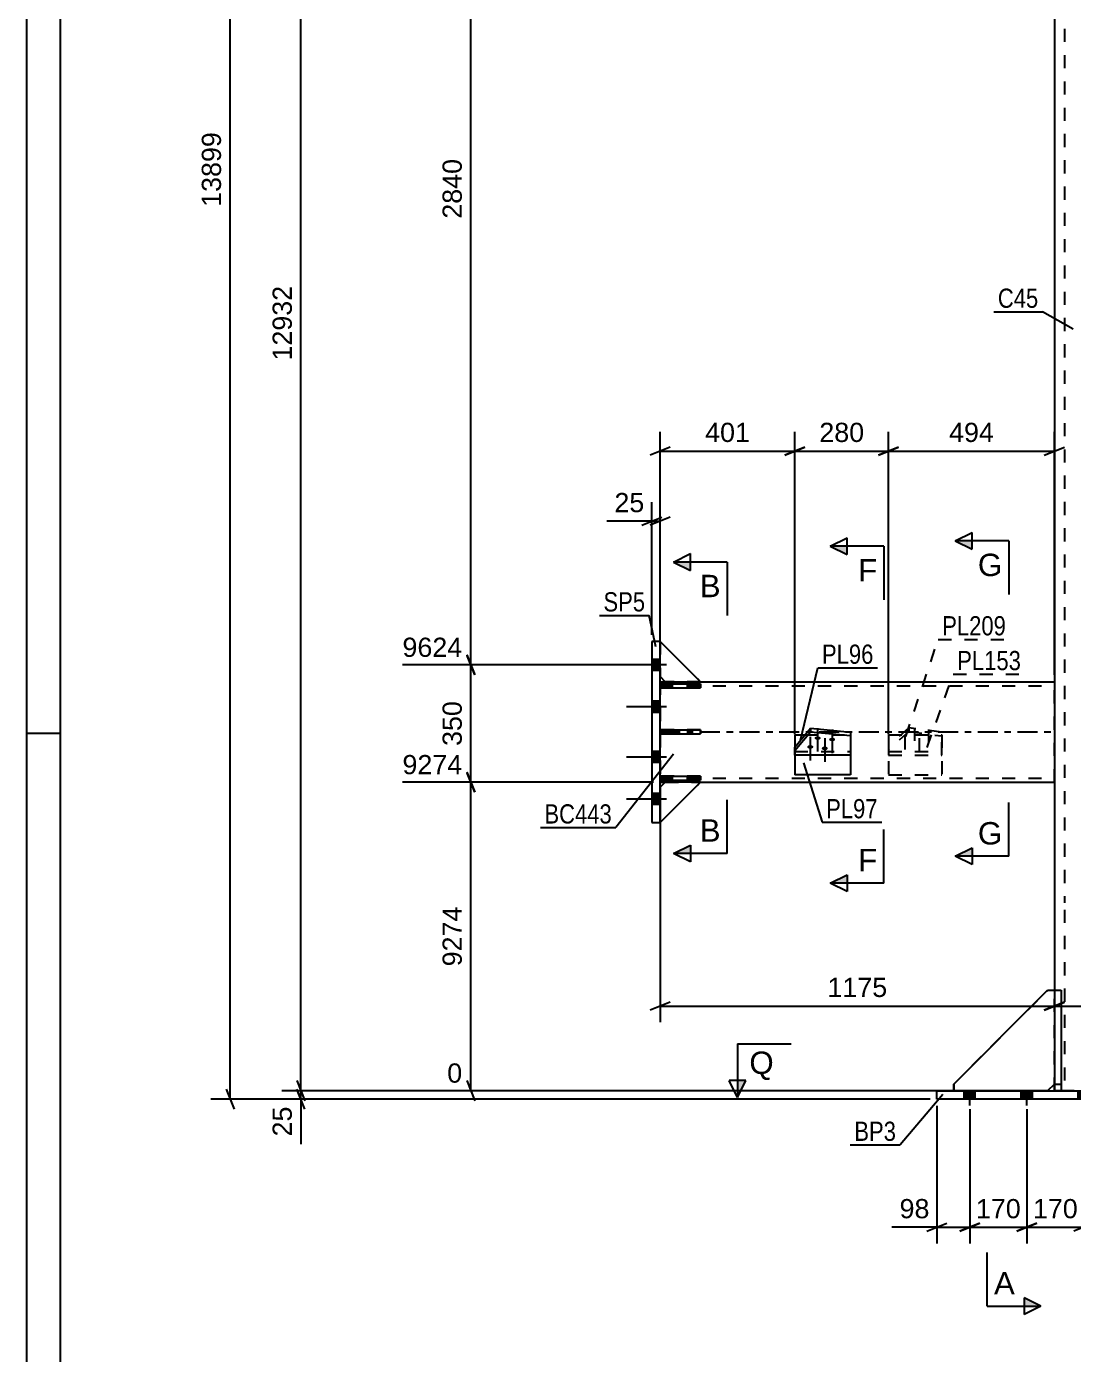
# Model space of a CAD drawing. Header units: millimetres. Extents: x -178 to 663, y -245 to 349.
# Drawn here: x -178.2 to -22.2, y -39.3 to 158.7 of the extents above; entities that cross this region are included whole.
import ezdxf

# ---------------------------------------------------------------- set-up
doc = ezdxf.new("R2010")
doc.units = ezdxf.units.MM
doc.linetypes.add('DXK_LINE_DOT2', pattern=[3.9198, 1.9599, -1.9599])
doc.linetypes.add('DXK_LINE_DOT3', pattern=[5.9187, 2.979, -0.9799, 0.9799, -0.9799])
doc.styles.add('Arial', font='ARIAL.TTF', dxfattribs={"height": 0.2})
doc.styles.add('Arial Narrow', font='ARIALN.TTF', dxfattribs={"height": 0.2})

# ---------------------------------------------------------------- blocks, each defined once
blk = doc.blocks.new('Unknown-339278997-1130')
at = {"color": 5, "linetype": 'Continuous'}
for p, q in [((-178.19, 349.29), (-178.19, -244.71)), ((-173.19, 344.29), (-173.19, -239.71)), ((-173.19, 53.29), (-178.19, 53.29))]:
    blk.add_line(p, q, dxfattribs=at)
blk = doc.blocks.new('Part-339278997-3460 - 3389')
at = {"color": 7, "linetype": 'DXK_LINE_DOT2'}
for p, q in [((-83, 46), (-83.75, 45.25)), ((-83.75, 40), (-77.75, 46)), ((-77.75, 46), (-83, 46)), ((-83.75, 45.25), (-83.75, 40))]:
    blk.add_line(p, q, dxfattribs=at)
blk = doc.blocks.new('Part-339278997-3417 - 3389')
at = {"color": 2, "linetype": 'Continuous'}
for p, q in [((-85, 67), (-85, 40)), ((-83.75, 67), (-85, 67)), ((-83.75, 40), (-83.75, 67)), ((-85, 40), (-83.75, 40))]:
    blk.add_line(p, q, dxfattribs=at)
blk = doc.blocks.new('Part-339278997-3512 - 3389')
at = {"color": 2, "linetype": 'Continuous'}
for p, q in [((-25, 15), (-25, 0)), ((-25, 15), (-24, 15)), ((-24, 15), (-24, 0)), ((-25, 1), (-24, 1))]:
    blk.add_line(p, q, dxfattribs=at)
at = {"color": 7, "linetype": 'DXK_LINE_DOT2'}
blk.add_line((-25, 0), (-24, 0), dxfattribs=at)
blk = doc.blocks.new('Part-339278997-3452 - 3389')
at = {"color": 2, "linetype": 'Continuous'}
for p, q in [((-42.5, -1.25), (-42.5, 0)), ((-42.5, 0), (42.5, 0)), ((42.5, 0), (42.5, -1.25)), ((42.5, -1.25), (-42.5, -1.25))]:
    blk.add_line(p, q, dxfattribs=at)
blk = doc.blocks.new('Part-339278997-3459 - 3389')
at = {"color": 2, "linetype": 'Continuous'}
for p, q in [((-83, 46), (-83.75, 45.25)), ((-83.75, 40), (-77.75, 46)), ((-77.75, 46), (-83, 46))]:
    blk.add_line(p, q, dxfattribs=at)
at = {"color": 7, "linetype": 'DXK_LINE_DOT2'}
blk.add_line((-83.75, 45.25), (-83.75, 40), dxfattribs=at)
blk = doc.blocks.new('Part-339278997-3613 - 3389')
at = {"color": 2, "linetype": 'Continuous'}
for p, q in [((-83.75, 60.68), (-77.75, 60.68)), ((-83.75, 60.68), (-83.75, 60.08)), ((-83.75, 60.08), (-77.75, 60.08)), ((-77.75, 60.68), (-77.75, 60.08))]:
    blk.add_line(p, q, dxfattribs=at)
at = {"color": 7, "linetype": 'DXK_LINE_DOT2'}
blk.add_line((-83, 60.08), (-83, 60.68), dxfattribs=at)
blk = doc.blocks.new('Part-339278997-3533 - 3389')
at = {"color": 7, "linetype": 'DXK_LINE_DOT2'}
for p, q in [((-49.71, 53.09), (-49.71, 47.09)), ((-49.71, 53.09), (-41.77, 53.09)), ((-41.77, 53.09), (-41.77, 47.09)), ((-49.71, 47.09), (-41.77, 47.09))]:
    blk.add_line(p, q, dxfattribs=at)
blk = doc.blocks.new('Part-339278997-3478 - 3389')
at = {"color": 2, "linetype": 'Continuous'}
for p, q in [((-83.75, 61), (-83, 61)), ((-77.75, 61), (-25, 61)), ((-83.75, 46), (-83, 46)), ((-77.75, 46), (-25, 46))]:
    blk.add_line(p, q, dxfattribs=at)
at = {"color": 7, "linetype": 'DXK_LINE_DOT2'}
for p, q in [((-83.75, 61), (-83.75, 46)), ((-83.75, 60.4), (-25, 60.4)), ((-83, 61), (-77.75, 61)), ((-25, 46), (-25, 61)), ((-83.75, 46.6), (-25, 46.6)), ((-83, 46), (-77.75, 46))]:
    blk.add_line(p, q, dxfattribs=at)
at = {"color": 7, "linetype": 'DXK_LINE_DOT3'}
blk.add_line((-83.75, 53.5), (-25, 53.5), dxfattribs=at)
blk = doc.blocks.new('Part-339278997-3479 - 3389')
at = {"color": 2, "linetype": 'Continuous'}
for p, q in [((-83.75, 46.93), (-77.75, 46.93)), ((-83.75, 46.93), (-83.75, 46.33)), ((-83.75, 46.33), (-77.75, 46.33)), ((-77.75, 46.93), (-77.75, 46.33))]:
    blk.add_line(p, q, dxfattribs=at)
at = {"color": 7, "linetype": 'DXK_LINE_DOT2'}
blk.add_line((-83, 46.33), (-83, 46.93), dxfattribs=at)
blk = doc.blocks.new('Part-339278997-3483 - 3389')
at = {"color": 2, "linetype": 'Continuous'}
for p, q in [((-83.75, 67), (-77.75, 61)), ((-83.75, 61.75), (-83, 61)), ((-83, 61), (-77.75, 61))]:
    blk.add_line(p, q, dxfattribs=at)
at = {"color": 7, "linetype": 'DXK_LINE_DOT2'}
blk.add_line((-83.75, 67), (-83.75, 61.75), dxfattribs=at)
blk = doc.blocks.new('Part-339278997-3484 - 3389')
at = {"color": 7, "linetype": 'DXK_LINE_DOT2'}
for p, q in [((-83.75, 61.75), (-83.75, 67)), ((-83.75, 67), (-77.75, 61)), ((-83, 61), (-83.75, 61.75)), ((-77.75, 61), (-83, 61))]:
    blk.add_line(p, q, dxfattribs=at)
blk = doc.blocks.new('Part-339278997-3547 - 3389')
at = {"color": 7, "linetype": 'DXK_LINE_DOT2'}
for p, q in [((-77.75, 53.8), (-83.75, 53.8)), ((-83.75, 53.8), (-83.75, 53.2)), ((-83, 53.2), (-83, 53.8)), ((-77.75, 53.2), (-77.75, 53.8)), ((-83.75, 53.2), (-77.75, 53.2))]:
    blk.add_line(p, q, dxfattribs=at)
blk = doc.blocks.new('Part-339278997-3548 - 3389')
at = {"color": 7, "linetype": 'DXK_LINE_DOT2'}
for p, q in [((-77.75, 46.93), (-83.75, 46.93)), ((-83.75, 46.93), (-83.75, 46.33)), ((-83.75, 46.33), (-77.75, 46.33)), ((-83, 46.93), (-83, 46.33)), ((-77.75, 46.33), (-77.75, 46.93))]:
    blk.add_line(p, q, dxfattribs=at)
blk = doc.blocks.new('Part-339278997-3549 - 3389')
at = {"color": 2, "linetype": 'Continuous'}
for p, q in [((-63.68, 53.09), (-62.15, 53.09)), ((-63.68, 53.09), (-63.68, 51.26)), ((-63.68, 50.04), (-63.68, 47.09)), ((-55.4, 50.04), (-55.4, 47.09)), ((-55.4, 47.09), (-63.68, 47.09))]:
    blk.add_line(p, q, dxfattribs=at)
at = {"color": 7, "linetype": 'DXK_LINE_DOT2'}
for p, q in [((-62.15, 53.09), (-55.4, 53.09)), ((-55.4, 53.09), (-55.4, 50.04)), ((-63.68, 51.26), (-63.68, 50.04))]:
    blk.add_line(p, q, dxfattribs=at)
blk = doc.blocks.new('Part-339278997-3550 - 3389')
at = {"color": 2, "linetype": 'Continuous'}
for p, q in [((-40, 1), (-26, 15)), ((-26, 15), (-25, 15)), ((-40, 1), (-40, 0)), ((-25, 1), (-26, 0))]:
    blk.add_line(p, q, dxfattribs=at)
at = {"color": 7, "linetype": 'DXK_LINE_DOT2'}
for p, q in [((-25, 15), (-25, 1)), ((-26, 0), (-40, 0))]:
    blk.add_line(p, q, dxfattribs=at)
blk = doc.blocks.new('Part-339278997-3551 - 3389')
at = {"color": 7, "linetype": 'DXK_LINE_DOT2'}
for p, q in [((-40, 1), (-26, 15)), ((-26, 15), (-25, 15)), ((-25, 15), (-25, 1)), ((-40, 0), (-40, 1)), ((-26, 0), (-40, 0)), ((-25, 1), (-26, 0))]:
    blk.add_line(p, q, dxfattribs=at)
blk = doc.blocks.new('Part-339278997-3554 - 3389')
at = {"color": 7, "linetype": 'DXK_LINE_DOT2'}
for p, q in [((-25, 0), (-25, 15)), ((-25, 15), (-24, 15)), ((-24, 15), (-24, 0)), ((-25, 1), (-24, 1)), ((-24, 0), (-25, 0))]:
    blk.add_line(p, q, dxfattribs=at)
blk = doc.blocks.new('Bolt-339278997-3569 - 3389')
at = {"color": 1, "linetype": 'DXK_LINE_DOT2'}
for p, q in [((-45.85, 54.14), (-45.85, 50.62)), ((-43.75, 53.87), (-43.75, 50.34)), ((-47.27, 52.86), (-47.27, 49.34)), ((-45.17, 52.59), (-45.17, 49.07))]:
    blk.add_line(p, q, dxfattribs=at)
blk = doc.blocks.new('Bolt-339278997-3570 - 3389')
at = {"linetype": 'Continuous'}
for points in [[(-85, 64.33), (-85, 62.68), (-83.75, 62.68), (-83.75, 64.33)], [(-85, 64.33), (-85, 62.68), (-83.75, 62.68), (-83.75, 64.33)], [(-85, 64.33), (-85, 62.68), (-83.75, 62.68), (-83.75, 64.33)], [(-85, 58.08), (-85, 56.43), (-83.75, 56.43), (-83.75, 58.08)], [(-85, 58.08), (-85, 56.43), (-83.75, 56.43), (-83.75, 58.08)], [(-85, 50.58), (-85, 48.93), (-83.75, 48.93), (-83.75, 50.58)], [(-85, 50.58), (-85, 48.93), (-83.75, 48.93), (-83.75, 50.58)], [(-85, 44.33), (-85, 42.68), (-83.75, 42.68), (-83.75, 44.33)], [(-85, 44.33), (-85, 42.68), (-83.75, 42.68), (-83.75, 44.33)], [(-85, 44.33), (-85, 42.68), (-83.75, 42.68), (-83.75, 44.33)]]:
    blk.add_hatch(color=1, dxfattribs=at).paths.add_polyline_path(points)
at = {"color": 1, "linetype": 'Continuous'}
for p, q in [((-82.8, 63.5), (-88.75, 63.5)), ((-82.8, 63.5), (-88.75, 63.5)), ((-82.8, 63.5), (-88.75, 63.5)), ((-83.75, 64.33), (-85, 64.33)), ((-83.75, 64.33), (-85, 64.33)), ((-83.75, 64.33), (-85, 64.33)), ((-83.75, 62.68), (-85, 62.68)), ((-83.75, 62.68), (-85, 62.68)), ((-83.75, 62.68), (-85, 62.68)), ((-83.75, 58.08), (-85, 58.08)), ((-83.75, 58.08), (-85, 58.08)), ((-82.8, 57.25), (-88.75, 57.25)), ((-82.8, 57.25), (-88.75, 57.25)), ((-83.75, 56.43), (-85, 56.43)), ((-83.75, 56.43), (-85, 56.43)), ((-82.8, 49.75), (-88.75, 49.75)), ((-82.8, 49.75), (-88.75, 49.75)), ((-83.75, 50.58), (-85, 50.58)), ((-83.75, 50.58), (-85, 50.58)), ((-83.75, 48.93), (-85, 48.93)), ((-83.75, 48.93), (-85, 48.93)), ((-83.75, 44.33), (-85, 44.33)), ((-83.75, 44.33), (-85, 44.33)), ((-83.75, 44.33), (-85, 44.33)), ((-82.8, 43.5), (-88.75, 43.5)), ((-82.8, 43.5), (-88.75, 43.5)), ((-82.8, 43.5), (-88.75, 43.5)), ((-83.75, 42.68), (-85, 42.68)), ((-83.75, 42.68), (-85, 42.68)), ((-83.75, 42.68), (-85, 42.68))]:
    blk.add_line(p, q, dxfattribs=at)
blk = doc.blocks.new('Bolt-339278997-3573 - 3389')
at = {"linetype": 'Continuous'}
for points in [[(-36.78, 0), (-38.43, 0), (-38.43, -1.25), (-36.78, -1.25)], [(-36.78, 0), (-38.43, 0), (-38.43, -1.25), (-36.78, -1.25)], [(-36.78, 0), (-38.43, 0), (-38.43, -1.25), (-36.78, -1.25)], [(-36.78, 0), (-38.43, 0), (-38.43, -1.25), (-36.78, -1.25)], [(-36.78, 0), (-38.43, 0), (-38.43, -1.25), (-36.78, -1.25)], [(-36.78, 0), (-38.43, 0), (-38.43, -1.25), (-36.78, -1.25)], [(-36.78, 0), (-38.43, 0), (-38.43, -1.25), (-36.78, -1.25)], [(-36.78, 0), (-38.43, 0), (-38.43, -1.25), (-36.78, -1.25)], [(-28.28, 0), (-29.93, 0), (-29.93, -1.25), (-28.28, -1.25)], [(-28.28, 0), (-29.93, 0), (-29.93, -1.25), (-28.28, -1.25)], [(-28.28, 0), (-29.93, 0), (-29.93, -1.25), (-28.28, -1.25)], [(-28.28, 0), (-29.93, 0), (-29.93, -1.25), (-28.28, -1.25)], [(-28.28, 0), (-29.93, 0), (-29.93, -1.25), (-28.28, -1.25)], [(-28.28, 0), (-29.93, 0), (-29.93, -1.25), (-28.28, -1.25)], [(-28.28, 0), (-29.93, 0), (-29.93, -1.25), (-28.28, -1.25)], [(-28.28, 0), (-29.93, 0), (-29.93, -1.25), (-28.28, -1.25)], [(-19.78, 0), (-21.43, 0), (-21.43, -1.25), (-19.78, -1.25)], [(-19.78, 0), (-21.43, 0), (-21.43, -1.25), (-19.78, -1.25)], [(-19.78, 0), (-21.43, 0), (-21.43, -1.25), (-19.78, -1.25)], [(-19.78, 0), (-21.43, 0), (-21.43, -1.25), (-19.78, -1.25)], [(-6.68, 0), (-8.33, 0), (-8.33, -1.25), (-6.68, -1.25)], [(-6.68, 0), (-8.33, 0), (-8.33, -1.25), (-6.68, -1.25)], [(-6.68, 0), (-8.33, 0), (-8.33, -1.25), (-6.68, -1.25)], [(-6.68, 0), (-8.33, 0), (-8.33, -1.25), (-6.68, -1.25)], [(8.32, 0), (6.67, 0), (6.67, -1.25), (8.32, -1.25)], [(8.32, 0), (6.67, 0), (6.67, -1.25), (8.32, -1.25)], [(8.32, 0), (6.67, 0), (6.67, -1.25), (8.32, -1.25)], [(8.32, 0), (6.67, 0), (6.67, -1.25), (8.32, -1.25)], [(21.43, 0), (19.77, 0), (19.77, -1.25), (21.43, -1.25)], [(21.43, 0), (19.77, 0), (19.77, -1.25), (21.43, -1.25)], [(21.43, 0), (19.77, 0), (19.77, -1.25), (21.43, -1.25)], [(21.43, 0), (19.77, 0), (19.77, -1.25), (21.43, -1.25)], [(29.93, 0), (28.27, 0), (28.27, -1.25), (29.93, -1.25)], [(29.93, 0), (28.27, 0), (28.27, -1.25), (29.93, -1.25)], [(29.93, 0), (28.27, 0), (28.27, -1.25), (29.93, -1.25)], [(29.93, 0), (28.27, 0), (28.27, -1.25), (29.93, -1.25)], [(29.93, 0), (28.27, 0), (28.27, -1.25), (29.93, -1.25)], [(29.93, 0), (28.27, 0), (28.27, -1.25), (29.93, -1.25)], [(29.93, 0), (28.27, 0), (28.27, -1.25), (29.93, -1.25)], [(29.93, 0), (28.27, 0), (28.27, -1.25), (29.93, -1.25)], [(38.42, 0), (36.77, 0), (36.77, -1.25), (38.42, -1.25)], [(38.42, 0), (36.77, 0), (36.77, -1.25), (38.42, -1.25)], [(38.42, 0), (36.77, 0), (36.77, -1.25), (38.42, -1.25)], [(38.42, 0), (36.77, 0), (36.77, -1.25), (38.42, -1.25)], [(38.42, 0), (36.77, 0), (36.77, -1.25), (38.42, -1.25)], [(38.42, 0), (36.77, 0), (36.77, -1.25), (38.42, -1.25)], [(38.42, 0), (36.77, 0), (36.77, -1.25), (38.42, -1.25)], [(38.42, 0), (36.77, 0), (36.77, -1.25), (38.42, -1.25)]]:
    blk.add_hatch(color=1, dxfattribs=at).paths.add_polyline_path(points)
at = {"color": 1, "linetype": 'Continuous'}
for p, q in [((-38.43, -1.25), (-38.43, 0)), ((-38.43, -1.25), (-38.43, 0)), ((-38.43, -1.25), (-38.43, 0)), ((-38.43, -1.25), (-38.43, 0)), ((-38.43, -1.25), (-38.43, 0)), ((-38.43, -1.25), (-38.43, 0)), ((-38.43, -1.25), (-38.43, 0)), ((-38.43, -1.25), (-38.43, 0)), ((-37.6, -2.2), (-37.6, 0)), ((-37.6, -2.2), (-37.6, 0)), ((-37.6, -2.2), (-37.6, 0)), ((-37.6, -2.2), (-37.6, 0)), ((-37.6, -2.2), (-37.6, 0)), ((-37.6, -2.2), (-37.6, 0)), ((-37.6, -2.2), (-37.6, 0)), ((-37.6, -2.2), (-37.6, 0)), ((-36.78, -1.25), (-36.78, 0)), ((-36.78, -1.25), (-36.78, 0)), ((-36.78, -1.25), (-36.78, 0)), ((-36.78, -1.25), (-36.78, 0)), ((-36.78, -1.25), (-36.78, 0)), ((-36.78, -1.25), (-36.78, 0)), ((-36.78, -1.25), (-36.78, 0)), ((-36.78, -1.25), (-36.78, 0)), ((-29.93, -1.25), (-29.93, 0)), ((-29.93, -1.25), (-29.93, 0)), ((-29.93, -1.25), (-29.93, 0)), ((-29.93, -1.25), (-29.93, 0)), ((-29.93, -1.25), (-29.93, 0)), ((-29.93, -1.25), (-29.93, 0)), ((-29.93, -1.25), (-29.93, 0)), ((-29.93, -1.25), (-29.93, 0)), ((-29.1, -2.2), (-29.1, 0)), ((-29.1, -2.2), (-29.1, 0)), ((-29.1, -2.2), (-29.1, 0)), ((-29.1, -2.2), (-29.1, 0)), ((-29.1, -2.2), (-29.1, 0)), ((-29.1, -2.2), (-29.1, 0)), ((-29.1, -2.2), (-29.1, 0)), ((-29.1, -2.2), (-29.1, 0)), ((-28.28, -1.25), (-28.28, 0)), ((-28.28, -1.25), (-28.28, 0)), ((-28.28, -1.25), (-28.28, 0)), ((-28.28, -1.25), (-28.28, 0)), ((-28.28, -1.25), (-28.28, 0)), ((-28.28, -1.25), (-28.28, 0)), ((-28.28, -1.25), (-28.28, 0)), ((-28.28, -1.25), (-28.28, 0)), ((-21.43, -1.25), (-21.43, 0)), ((-21.43, -1.25), (-21.43, 0)), ((-21.43, -1.25), (-21.43, 0)), ((-21.43, -1.25), (-21.43, 0)), ((-20.6, -2.2), (-20.6, 0)), ((-20.6, -2.2), (-20.6, 0)), ((-20.6, -2.2), (-20.6, 0)), ((-20.6, -2.2), (-20.6, 0)), ((-19.78, -1.25), (-19.78, 0)), ((-19.78, -1.25), (-19.78, 0)), ((-19.78, -1.25), (-19.78, 0)), ((-19.78, -1.25), (-19.78, 0)), ((-8.33, -1.25), (-8.33, 0)), ((-8.33, -1.25), (-8.33, 0)), ((-8.33, -1.25), (-8.33, 0)), ((-8.33, -1.25), (-8.33, 0)), ((-7.5, -2.2), (-7.5, 0)), ((-7.5, -2.2), (-7.5, 0)), ((-7.5, -2.2), (-7.5, 0)), ((-7.5, -2.2), (-7.5, 0)), ((-6.68, -1.25), (-6.68, 0)), ((-6.68, -1.25), (-6.68, 0)), ((-6.68, -1.25), (-6.68, 0)), ((-6.68, -1.25), (-6.68, 0)), ((6.67, -1.25), (6.67, 0)), ((6.67, -1.25), (6.67, 0)), ((6.67, -1.25), (6.67, 0)), ((6.67, -1.25), (6.67, 0)), ((7.5, -2.2), (7.5, 0)), ((7.5, -2.2), (7.5, 0)), ((7.5, -2.2), (7.5, 0)), ((7.5, -2.2), (7.5, 0)), ((8.32, -1.25), (8.32, 0)), ((8.32, -1.25), (8.32, 0)), ((8.32, -1.25), (8.32, 0)), ((8.32, -1.25), (8.32, 0)), ((19.77, -1.25), (19.77, 0)), ((19.77, -1.25), (19.77, 0)), ((19.77, -1.25), (19.77, 0)), ((19.77, -1.25), (19.77, 0)), ((20.6, -2.2), (20.6, 0)), ((20.6, -2.2), (20.6, 0)), ((20.6, -2.2), (20.6, 0)), ((20.6, -2.2), (20.6, 0)), ((21.43, -1.25), (21.43, 0)), ((21.43, -1.25), (21.43, 0)), ((21.43, -1.25), (21.43, 0)), ((21.43, -1.25), (21.43, 0)), ((28.27, -1.25), (28.27, 0)), ((28.27, -1.25), (28.27, 0)), ((28.27, -1.25), (28.27, 0)), ((28.27, -1.25), (28.27, 0)), ((28.27, -1.25), (28.27, 0)), ((28.27, -1.25), (28.27, 0)), ((28.27, -1.25), (28.27, 0)), ((28.27, -1.25), (28.27, 0)), ((29.1, -2.2), (29.1, 0)), ((29.1, -2.2), (29.1, 0)), ((29.1, -2.2), (29.1, 0)), ((29.1, -2.2), (29.1, 0)), ((29.1, -2.2), (29.1, 0)), ((29.1, -2.2), (29.1, 0)), ((29.1, -2.2), (29.1, 0)), ((29.1, -2.2), (29.1, 0)), ((29.93, -1.25), (29.93, 0)), ((29.93, -1.25), (29.93, 0)), ((29.93, -1.25), (29.93, 0)), ((29.93, -1.25), (29.93, 0)), ((29.93, -1.25), (29.93, 0)), ((29.93, -1.25), (29.93, 0)), ((29.93, -1.25), (29.93, 0)), ((29.93, -1.25), (29.93, 0)), ((36.77, -1.25), (36.77, 0)), ((36.77, -1.25), (36.77, 0)), ((36.77, -1.25), (36.77, 0)), ((36.77, -1.25), (36.77, 0)), ((36.77, -1.25), (36.77, 0)), ((36.77, -1.25), (36.77, 0)), ((36.77, -1.25), (36.77, 0)), ((36.77, -1.25), (36.77, 0)), ((37.6, -2.2), (37.6, 0)), ((37.6, -2.2), (37.6, 0)), ((37.6, -2.2), (37.6, 0)), ((37.6, -2.2), (37.6, 0)), ((37.6, -2.2), (37.6, 0)), ((37.6, -2.2), (37.6, 0)), ((37.6, -2.2), (37.6, 0)), ((37.6, -2.2), (37.6, 0)), ((38.42, -1.25), (38.42, 0)), ((38.42, -1.25), (38.42, 0)), ((38.42, -1.25), (38.42, 0)), ((38.42, -1.25), (38.42, 0)), ((38.42, -1.25), (38.42, 0)), ((38.42, -1.25), (38.42, 0)), ((38.42, -1.25), (38.42, 0)), ((38.42, -1.25), (38.42, 0))]:
    blk.add_line(p, q, dxfattribs=at)
blk = doc.blocks.new('Part-339278997-3590 - 3389')
at = {"color": 2, "linetype": 'Continuous'}
for p, q in [((-25, 228.92), (-25, 28)), ((-25, 27), (-25, 15))]:
    blk.add_line(p, q, dxfattribs=at)
at = {"color": 7, "linetype": 'DXK_LINE_DOT2'}
for p, q in [((-23.5, 228.92), (-23.5, 28)), ((-23.5, 27), (-23.5, 0)), ((-25, 15), (-25, 0)), ((25, 0), (-25, 0))]:
    blk.add_line(p, q, dxfattribs=at)
blk = doc.blocks.new('Part-339278997-3612 - 3389')
at = {"color": 2, "linetype": 'Continuous'}
for p, q in [((-83.75, 53.8), (-77.75, 53.8)), ((-83.75, 53.8), (-83.75, 53.2)), ((-77.75, 53.8), (-77.75, 53.2)), ((-83.75, 53.2), (-77.75, 53.2))]:
    blk.add_line(p, q, dxfattribs=at)
at = {"color": 7, "linetype": 'DXK_LINE_DOT2'}
blk.add_line((-83, 53.2), (-83, 53.8), dxfattribs=at)
blk = doc.blocks.new('Part-339278997-3614 - 3389')
at = {"color": 7, "linetype": 'DXK_LINE_DOT2'}
for p, q in [((-77.75, 60.68), (-83.75, 60.68)), ((-83.75, 60.68), (-83.75, 60.08)), ((-83.75, 60.08), (-77.75, 60.08)), ((-83, 60.68), (-83, 60.08)), ((-77.75, 60.08), (-77.75, 60.68))]:
    blk.add_line(p, q, dxfattribs=at)
blk = doc.blocks.new('Part-339278997-3629 - 3389')
at = {"color": 2, "linetype": 'Continuous'}
for p, q in [((-63.68, 51.26), (-61.35, 54.06)), ((-61.35, 53.49), (-63.68, 50.7)), ((-61.35, 54.06), (-55.4, 53.47)), ((-61.35, 54.06), (-61.35, 53.49)), ((-55.4, 52.91), (-61.35, 53.49)), ((-55.4, 53.47), (-55.4, 50.04)), ((-63.68, 50.04), (-63.68, 51.26)), ((-55.4, 50.04), (-63.68, 50.04))]:
    blk.add_line(p, q, dxfattribs=at)
at = {"color": 7, "linetype": 'DXK_LINE_DOT2'}
blk.add_line((-63.68, 50.6), (-55.4, 50.6), dxfattribs=at)
blk = doc.blocks.new('Bolt-339278997-3630 - 3389')
at = {"linetype": 'Continuous'}
for points in [[(-61.38, 51.54), (-61.29, 51.53), (-61.2, 51.51), (-61.12, 51.49), (-61.05, 51.45), (-60.99, 51.4), (-60.95, 51.35), (-60.93, 51.3), (-60.93, 51.24), (-60.95, 51.19), (-60.99, 51.14), (-61.05, 51.09), (-61.12, 51.06), (-61.2, 51.03), (-61.29, 51.01), (-61.38, 51.01), (-61.47, 51.01), (-61.56, 51.03), (-61.65, 51.06), (-61.72, 51.09), (-61.77, 51.14), (-61.81, 51.19), (-61.83, 51.24), (-61.83, 51.3), (-61.81, 51.35), (-61.77, 51.4), (-61.72, 51.45), (-61.65, 51.49), (-61.56, 51.51), (-61.47, 51.53)], [(-60.28, 52.84), (-60.19, 52.84), (-60.1, 52.82), (-60.02, 52.79), (-59.95, 52.76), (-59.89, 52.72), (-59.85, 52.67), (-59.83, 52.61), (-59.83, 52.56), (-59.85, 52.51), (-59.89, 52.46), (-59.95, 52.42), (-60.02, 52.38), (-60.1, 52.35), (-60.19, 52.34), (-60.28, 52.33), (-60.38, 52.34), (-60.47, 52.35), (-60.55, 52.38), (-60.62, 52.42), (-60.67, 52.46), (-60.71, 52.51), (-60.73, 52.56), (-60.73, 52.61), (-60.71, 52.67), (-60.67, 52.72), (-60.62, 52.76), (-60.55, 52.79), (-60.47, 52.82), (-60.38, 52.84)], [(-58.12, 52.63), (-58.03, 52.63), (-57.94, 52.61), (-57.85, 52.58), (-57.78, 52.55), (-57.73, 52.5), (-57.69, 52.46), (-57.67, 52.4), (-57.67, 52.35), (-57.69, 52.3), (-57.73, 52.25), (-57.78, 52.2), (-57.85, 52.17), (-57.94, 52.14), (-58.03, 52.12), (-58.12, 52.12), (-58.21, 52.12), (-58.3, 52.14), (-58.38, 52.17), (-58.45, 52.2), (-58.51, 52.25), (-58.55, 52.3), (-58.57, 52.35), (-58.57, 52.4), (-58.55, 52.46), (-58.51, 52.5), (-58.45, 52.55), (-58.38, 52.58), (-58.3, 52.61), (-58.21, 52.63)], [(-59.22, 51.33), (-59.12, 51.32), (-59.03, 51.3), (-58.95, 51.28), (-58.88, 51.24), (-58.83, 51.19), (-58.79, 51.14), (-58.77, 51.09), (-58.77, 51.03), (-58.79, 50.98), (-58.83, 50.93), (-58.88, 50.88), (-58.95, 50.84), (-59.03, 50.82), (-59.12, 50.8), (-59.22, 50.79), (-59.31, 50.8), (-59.4, 50.82), (-59.48, 50.84), (-59.55, 50.88), (-59.61, 50.93), (-59.65, 50.98), (-59.67, 51.03), (-59.67, 51.09), (-59.65, 51.14), (-59.61, 51.19), (-59.55, 51.24), (-59.48, 51.28), (-59.4, 51.3), (-59.31, 51.32)]]:
    blk.add_hatch(color=1, dxfattribs=at).paths.add_polyline_path(points)
at = {"color": 1, "linetype": 'Continuous'}
for p, q in [((-60.28, 54.09), (-60.28, 50.57)), ((-58.12, 53.88), (-58.12, 50.36)), ((-61.38, 52.78), (-61.38, 49.25)), ((-59.22, 52.56), (-59.22, 49.04))]:
    blk.add_line(p, q, dxfattribs=at)
blk = doc.blocks.new('Part-339278997-3631 - 3389')
at = {"color": 7, "linetype": 'DXK_LINE_DOT2'}
for p, q in [((-46.69, 54.13), (-49.71, 51.41)), ((-46.69, 53.57), (-49.71, 50.85)), ((-41.77, 53.47), (-46.69, 54.13)), ((-46.69, 54.13), (-46.69, 53.57)), ((-46.69, 53.57), (-41.77, 52.91)), ((-41.77, 50.04), (-41.77, 53.47)), ((-49.71, 51.41), (-49.71, 50.04)), ((-49.71, 50.6), (-41.77, 50.6)), ((-49.71, 50.04), (-41.77, 50.04))]:
    blk.add_line(p, q, dxfattribs=at)
blk = doc.blocks.new('StraightDimension-339278997-20181 - 3389')
at = {"color": 7, "linetype": 'Continuous'}
for p, q in [((-25, 46.78), (-25, 10.23)), ((25, 46.78), (25, 10.23)), ((-23.5, 13.23), (-26.5, 12.03)), ((-25, 12.63), (25, 12.63)), ((23.5, 12.03), (26.5, 13.23))]:
    blk.add_line(p, q, dxfattribs=at)
at = {"color": 0}
blk.add_wipeout([(5.05, 13.38), (5.05, 17.58), (-5.05, 17.58), (-5.05, 13.38)], dxfattribs=at)
at = {"color": 3, "style": 'Arial'}
blk.add_text('1000', height=2.865, dxfattribs=at).set_placement((-4.45, 13.98))
blk = doc.blocks.new('StraightDimension-339278997-20134 - 3389')
at = {"color": 7, "linetype": 'Continuous'}
for p, q in [((-43.5, 0), (-140.15, 0)), ((-137.9, 1.5), (-136.7, -1.5)), ((-136.7, -2.75), (-137.9, 0.25)), ((-137.3, -1.25), (-137.3, 0)), ((-43.5, -1.25), (-140.15, -1.25))]:
    blk.add_line(p, q, dxfattribs=at)
at = {"color": 0}
blk.add_wipeout([(-138.05, -1.77), (-142.25, -1.77), (-142.25, -7.42), (-138.05, -7.42)], dxfattribs=at)
at = {"color": 7, "linetype": 'Continuous'}
blk.add_line((-137.3, -1.25), (-137.3, -7.95), dxfattribs=at)
blk.add_line((-137.3, -1.25), (-137.3, -7.95), dxfattribs=at)
at = {"color": 3, "style": 'Arial'}
blk.add_text('25', height=2.865, rotation=90.0002, dxfattribs=at).set_placement((-138.65, -6.82))
blk = doc.blocks.new('StraightDimension-339278997-22211 - 3389')
at = {"color": 7, "linetype": 'Continuous'}
for p, q in [((-49.71, 53.17), (-49.71, 98.25)), ((-25, 62), (-25, 98.25)), ((-48.21, 96), (-51.21, 94.8)), ((-49.71, 95.4), (-25, 95.4)), ((-26.5, 94.8), (-23.5, 96))]:
    blk.add_line(p, q, dxfattribs=at)
at = {"color": 0}
blk.add_wipeout([(-33.42, 96.15), (-33.42, 100.35), (-41.29, 100.35), (-41.29, 96.15)], dxfattribs=at)
at = {"color": 3, "style": 'Arial'}
blk.add_text('494', height=2.865, dxfattribs=at).set_placement((-40.69, 96.75))
blk = doc.blocks.new('StraightDimension-339278997-20396 - 3389')
at = {"color": 7, "linetype": 'Continuous'}
for p, q in [((-85, 68), (-85, 87.78)), ((-83.75, 68), (-83.75, 87.78)), ((-86.5, 84.33), (-83.5, 85.53)), ((-82.25, 85.53), (-85.25, 84.33)), ((-85, 84.93), (-83.75, 84.93))]:
    blk.add_line(p, q, dxfattribs=at)
at = {"color": 0}
blk.add_wipeout([(-85.52, 85.68), (-85.52, 89.88), (-91.17, 89.88), (-91.17, 85.68)], dxfattribs=at)
at = {"color": 7, "linetype": 'Continuous'}
blk.add_line((-85, 84.93), (-91.7, 84.93), dxfattribs=at)
blk.add_line((-85, 84.93), (-91.7, 84.93), dxfattribs=at)
at = {"color": 3, "style": 'Arial'}
blk.add_text('25', height=2.865, dxfattribs=at).set_placement((-90.57, 86.28))
blk = doc.blocks.new('StraightDimension-339278997-20012 - 3389')
at = {"color": 7, "linetype": 'Continuous'}
for p, q in [((-88.5, 63.5), (-122.16, 63.5)), ((-111.37, 62), (-112.57, 65)), ((-111.97, 46), (-111.97, 63.5)), ((-84.75, 46), (-122.16, 46)), ((-112.57, 47.5), (-111.37, 44.5))]:
    blk.add_line(p, q, dxfattribs=at)
at = {"color": 0, "linetype": 'Continuous'}
blk.add_wipeout([(-112.67, 64.1), (-112.67, 68.3), (-122.76, 68.3), (-122.76, 64.1)], dxfattribs=at)
at = {"color": 0}
blk.add_wipeout([(-112.72, 58.69), (-116.92, 58.69), (-116.92, 50.82), (-112.72, 50.82)], dxfattribs=at)
at = {"color": 3, "linetype": 'Continuous', "style": 'Arial'}
blk.add_text('9624', height=2.865, dxfattribs=at).set_placement((-122.16, 64.7))
at = {"color": 3, "style": 'Arial'}
blk.add_text('350', height=2.865, rotation=90.0002, dxfattribs=at).set_placement((-113.32, 51.42))
blk = doc.blocks.new('StraightDimension-339278997-19868 - 3389')
at = {"color": 7, "linetype": 'Continuous'}
for p, q in [((-42.5, -2.25), (-42.5, -22.77)), ((-37.6, -2.76), (-37.6, -22.77)), ((-44, -20.97), (-41, -19.77)), ((-36.1, -19.77), (-39.1, -20.97)), ((-42.5, -20.37), (-37.6, -20.37))]:
    blk.add_line(p, q, dxfattribs=at)
at = {"color": 0}
blk.add_wipeout([(-43.02, -19.62), (-43.02, -15.42), (-48.67, -15.42), (-48.67, -19.62)], dxfattribs=at)
at = {"color": 7, "linetype": 'Continuous'}
blk.add_line((-42.5, -20.37), (-49.2, -20.37), dxfattribs=at)
blk.add_line((-42.5, -20.37), (-49.2, -20.37), dxfattribs=at)
at = {"color": 3, "style": 'Arial'}
blk.add_text('98', height=2.865, dxfattribs=at).set_placement((-48.07, -19.02))
blk = doc.blocks.new('StraightDimension-339278997-19866 - 3389')
at = {"color": 7, "linetype": 'Continuous'}
for p, q in [((-29.1, -2.76), (-29.1, -22.77)), ((-20.6, -2.76), (-20.6, -22.77)), ((-30.6, -20.97), (-27.6, -19.77)), ((-19.1, -19.77), (-22.1, -20.97)), ((-29.1, -20.37), (-20.6, -20.37))]:
    blk.add_line(p, q, dxfattribs=at)
at = {"color": 0}
blk.add_wipeout([(-20.91, -19.62), (-20.91, -15.42), (-28.79, -15.42), (-28.79, -19.62)], dxfattribs=at)
at = {"color": 3, "style": 'Arial'}
blk.add_text('170', height=2.865, dxfattribs=at).set_placement((-28.19, -19.02))
blk = doc.blocks.new('StraightDimension-339278997-19867 - 3389')
at = {"color": 7, "linetype": 'Continuous'}
for p, q in [((-37.6, -2.76), (-37.6, -22.77)), ((-29.1, -2.76), (-29.1, -22.77)), ((-39.1, -20.97), (-36.1, -19.77)), ((-27.6, -19.77), (-30.6, -20.97)), ((-37.6, -20.37), (-29.1, -20.37))]:
    blk.add_line(p, q, dxfattribs=at)
at = {"color": 0}
blk.add_wipeout([(-29.41, -19.62), (-29.41, -15.42), (-37.29, -15.42), (-37.29, -19.62)], dxfattribs=at)
at = {"color": 3, "style": 'Arial'}
blk.add_text('170', height=2.865, dxfattribs=at).set_placement((-36.69, -19.02))
blk = doc.blocks.new('StraightDimension-339278997-20011 - 3389')
at = {"color": 7, "linetype": 'Continuous'}
for p, q in [((-111.37, 204), (-112.57, 207)), ((-84.75, 205.5), (-128.89, 205.5)), ((-111.97, 63.5), (-111.97, 205.5)), ((-88.5, 63.5), (-122.16, 63.5)), ((-112.57, 65), (-111.37, 62))]:
    blk.add_line(p, q, dxfattribs=at)
at = {"color": 0, "linetype": 'Continuous'}
blk.add_wipeout([(-117.17, 206.1), (-117.17, 210.3), (-129.49, 210.3), (-129.49, 206.1)], dxfattribs=at)
at = {"color": 0}
blk.add_wipeout([(-112.72, 139.55), (-116.92, 139.55), (-116.92, 129.45), (-112.72, 129.45)], dxfattribs=at)
at = {"color": 3, "linetype": 'Continuous', "style": 'Arial'}
blk.add_text('12464', height=2.865, dxfattribs=at).set_placement((-128.89, 206.7))
at = {"color": 3, "style": 'Arial'}
blk.add_text('2840', height=2.865, rotation=90.0002, dxfattribs=at).set_placement((-113.32, 130.05))
blk = doc.blocks.new('StraightDimension-339278997-20013 - 3389')
at = {"color": 7, "linetype": 'Continuous'}
for p, q in [((-84.75, 46), (-122.16, 46)), ((-111.37, 44.5), (-112.57, 47.5)), ((-111.97, 0), (-111.97, 46)), ((-26, 0), (-115.49, 0)), ((-112.57, 1.5), (-111.37, -1.5))]:
    blk.add_line(p, q, dxfattribs=at)
at = {"color": 0, "linetype": 'Continuous'}
for points in [[(-112.67, 46.6), (-112.67, 50.8), (-122.76, 50.8), (-122.76, 46.6)], [(-112.67, 0.6), (-112.67, 4.8), (-116.09, 4.8), (-116.09, 0.6)]]:
    blk.add_wipeout(points, dxfattribs=at)
at = {"color": 0}
blk.add_wipeout([(-112.72, 28.05), (-116.92, 28.05), (-116.92, 17.95), (-112.72, 17.95)], dxfattribs=at)
at = {"color": 3, "linetype": 'Continuous', "style": 'Arial'}
for s, height, p in [('9274', 2.865, (-122.16, 47.2)), ('0', 2.87, (-115.49, 1.2))]:
    blk.add_text(s, height=height, dxfattribs=at).set_placement(p)
at = {"color": 3, "style": 'Arial'}
blk.add_text('9274', height=2.865, rotation=90.0002, dxfattribs=at).set_placement((-113.32, 18.55))
blk = doc.blocks.new('StraightDimension-339278997-20133 - 3389')
at = {"color": 7, "linetype": 'Continuous'}
for p, q in [((-137.3, 0), (-137.3, 228.92)), ((-43.5, 0), (-140.15, 0)), ((-137.9, 1.5), (-136.7, -1.5))]:
    blk.add_line(p, q, dxfattribs=at)
at = {"color": 0}
blk.add_wipeout([(-138.05, 120.62), (-142.25, 120.62), (-142.25, 108.3), (-138.05, 108.3)], dxfattribs=at)
at = {"color": 3, "style": 'Arial'}
blk.add_text('12932', height=2.865, rotation=90.0002, dxfattribs=at).set_placement((-138.65, 108.9))
blk = doc.blocks.new('StraightDimension-339278997-20163 - 3389')
at = {"color": 7, "linetype": 'Continuous'}
for p, q in [((-147.86, -1.25), (-147.86, 276)), ((-148.46, 0.25), (-147.26, -2.75)), ((-43.5, -1.25), (-150.71, -1.25))]:
    blk.add_line(p, q, dxfattribs=at)
at = {"color": 0}
blk.add_wipeout([(-148.61, 143.53), (-152.81, 143.53), (-152.81, 131.22), (-148.61, 131.22)], dxfattribs=at)
at = {"color": 3, "style": 'Arial'}
blk.add_text('13899', height=2.865, rotation=90.0002, dxfattribs=at).set_placement((-149.21, 131.82))
blk = doc.blocks.new('StraightDimension-339278997-20182 - 3389')
at = {"color": 7, "linetype": 'Continuous'}
for p, q in [((-25, 46.78), (-25, 10.23)), ((-83.75, 45), (-83.75, 10.23)), ((-82.25, 13.23), (-85.25, 12.03)), ((-83.75, 12.63), (-25, 12.63)), ((-26.5, 12.03), (-23.5, 13.23))]:
    blk.add_line(p, q, dxfattribs=at)
at = {"color": 0}
blk.add_wipeout([(-49.33, 13.38), (-49.33, 17.58), (-59.42, 17.58), (-59.42, 13.38)], dxfattribs=at)
at = {"color": 3, "style": 'Arial'}
blk.add_text('1175', height=2.865, dxfattribs=at).set_placement((-58.82, 13.98))
blk = doc.blocks.new('StraightDimension-339278997-22212 - 3389')
at = {"color": 7, "linetype": 'Continuous'}
for p, q in [((-63.68, 53.17), (-63.68, 98.25)), ((-49.71, 53.17), (-49.71, 98.25)), ((-62.18, 96), (-65.18, 94.8)), ((-63.68, 95.4), (-49.71, 95.4)), ((-51.21, 94.8), (-48.21, 96))]:
    blk.add_line(p, q, dxfattribs=at)
at = {"color": 0}
blk.add_wipeout([(-52.76, 96.15), (-52.76, 100.35), (-60.63, 100.35), (-60.63, 96.15)], dxfattribs=at)
at = {"color": 3, "style": 'Arial'}
blk.add_text('280', height=2.865, dxfattribs=at).set_placement((-60.03, 96.75))
blk = doc.blocks.new('StraightDimension-339278997-22213 - 3389')
at = {"color": 7, "linetype": 'Continuous'}
for p, q in [((-83.75, 62), (-83.75, 98.25)), ((-63.68, 53.17), (-63.68, 98.25)), ((-82.25, 96), (-85.25, 94.8)), ((-83.75, 95.4), (-63.68, 95.4)), ((-65.18, 94.8), (-62.18, 96))]:
    blk.add_line(p, q, dxfattribs=at)
at = {"color": 0}
blk.add_wipeout([(-69.78, 96.15), (-69.78, 100.35), (-77.65, 100.35), (-77.65, 96.15)], dxfattribs=at)
at = {"color": 3, "style": 'Arial'}
blk.add_text('401', height=2.865, dxfattribs=at).set_placement((-77.05, 96.75))
blk = doc.blocks.new('SectionMark-339278997-21611 - 3389')
at = {"linetype": 'Continuous'}
for points in [[(-55.9, 81.2), (-55.9, 79.95), (-58.4, 81.2)], [(-55.9, 32.21), (-55.9, 30.96), (-58.4, 30.96)]]:
    blk.add_hatch(color=6, dxfattribs=at).paths.add_polyline_path(points)
at = {"color": 6, "linetype": 'Continuous'}
for p, q in [((-58.4, 81.2), (-55.9, 82.45)), ((-50.4, 81.2), (-58.4, 81.2)), ((-58.4, 81.2), (-55.9, 79.95)), ((-55.9, 79.95), (-55.9, 82.45)), ((-50.4, 81.2), (-50.4, 73.2)), ((-50.4, 30.96), (-50.4, 38.96)), ((-58.4, 30.96), (-55.9, 32.21)), ((-55.9, 32.21), (-55.9, 29.71)), ((-50.4, 30.96), (-58.4, 30.96)), ((-55.9, 29.71), (-58.4, 30.96))]:
    blk.add_line(p, q, dxfattribs=at)
at = {"color": 0, "linetype": 'Continuous'}
for points in [[(-51.4, 75.95), (-51.4, 79.45), (-54.25, 79.45), (-54.25, 75.95)], [(-51.4, 32.71), (-51.4, 36.21), (-54.25, 36.21), (-54.25, 32.71)]]:
    blk.add_wipeout(points, dxfattribs=at)
at = {"color": 3, "linetype": 'Continuous', "style": 'Arial'}
for p in [(-54.25, 75.95), (-54.25, 32.71)]:
    blk.add_text('F', height=3.34, dxfattribs=at).set_placement(p)
blk = doc.blocks.new('Mark-339278997-3413 - 3389')
at = {"color": 0}
blk.add_wipeout([(-85.99, 71.48), (-85.99, 74.48), (-92.2, 74.48), (-92.2, 71.48)], dxfattribs=at)
blk.add_wipeout([(-85.99, 71.48), (-85.99, 74.48), (-92.2, 74.48), (-92.2, 71.48)], dxfattribs=at)
at = {"color": 30, "linetype": 'Continuous'}
for p in [(-92.8, 70.88), (-84.39, 66.22)]:
    blk.add_line(p, (-85.39, 70.88), dxfattribs=at)
at = {"color": 3, "style": 'Arial Narrow'}
blk.add_text('SP5', height=2.863, dxfattribs=at).set_placement((-92.2, 71.48))
blk = doc.blocks.new('Mark-339278997-3448 - 3389')
at = {"color": 0}
blk.add_wipeout([(-48.6, -7.48), (-48.6, -4.48), (-54.81, -4.48), (-54.81, -7.48)], dxfattribs=at)
blk.add_wipeout([(-48.6, -7.48), (-48.6, -4.48), (-54.81, -4.48), (-54.81, -7.48)], dxfattribs=at)
at = {"color": 30, "linetype": 'Continuous'}
for p in [(-41.64, -0.54), (-55.41, -8.08)]:
    blk.add_line(p, (-48, -8.08), dxfattribs=at)
at = {"color": 3, "style": 'Arial Narrow'}
blk.add_text('BP3', height=2.863, dxfattribs=at).set_placement((-54.81, -7.48))
blk = doc.blocks.new('Mark-339278997-3474 - 3389')
at = {"color": 0}
blk.add_wipeout([(-90.95, 39.85), (-90.95, 42.85), (-101, 42.85), (-101, 39.85)], dxfattribs=at)
blk.add_wipeout([(-90.95, 39.85), (-90.95, 42.85), (-101, 42.85), (-101, 39.85)], dxfattribs=at)
at = {"color": 30, "linetype": 'Continuous'}
for p in [(-81.78, 50.17), (-101.6, 39.25)]:
    blk.add_line(p, (-90.35, 39.25), dxfattribs=at)
at = {"color": 3, "style": 'Arial Narrow'}
blk.add_text('BC443', height=2.863, dxfattribs=at).set_placement((-101, 39.85))
blk = doc.blocks.new('Mark-339278997-3586 - 3389')
at = {"color": 0}
blk.add_wipeout([(-27.39, 116.76), (-27.39, 119.76), (-33.42, 119.76), (-33.42, 116.76)], dxfattribs=at)
blk.add_wipeout([(-27.39, 116.76), (-27.39, 119.76), (-33.42, 119.76), (-33.42, 116.76)], dxfattribs=at)
at = {"color": 30, "linetype": 'Continuous'}
for p in [(-34.02, 116.16), (-22.21, 113.58)]:
    blk.add_line(p, (-26.79, 116.16), dxfattribs=at)
at = {"color": 3, "style": 'Arial Narrow'}
blk.add_text('C45', height=2.863, dxfattribs=at).set_placement((-33.42, 116.76))
blk = doc.blocks.new('Mark-339278997-19953 - 3389')
at = {"color": 0}
blk.add_wipeout([(-32.21, 67.91), (-32.21, 70.91), (-41.71, 70.91), (-41.71, 67.91)], dxfattribs=at)
blk.add_wipeout([(-32.21, 67.91), (-32.21, 70.91), (-41.71, 70.91), (-41.71, 67.91)], dxfattribs=at)
at = {"color": 30, "linetype": 'DXK_LINE_DOT2'}
for p, q in [((-47.16, 52.82), (-42.31, 67.31)), ((-42.31, 67.31), (-31.61, 67.31))]:
    blk.add_line(p, q, dxfattribs=at)
at = {"color": 3, "style": 'Arial Narrow'}
blk.add_text('PL209', height=2.863, dxfattribs=at).set_placement((-41.71, 67.91))
blk = doc.blocks.new('Mark-339278997-15072 - 3389')
at = {"color": 0}
blk.add_wipeout([(-51.33, 40.63), (-51.33, 43.63), (-59.01, 43.63), (-59.01, 40.63)], dxfattribs=at)
blk.add_wipeout([(-51.33, 40.63), (-51.33, 43.63), (-59.01, 43.63), (-59.01, 40.63)], dxfattribs=at)
at = {"color": 30, "linetype": 'Continuous'}
for p, q in [((-62.37, 48.9), (-59.61, 40.03)), ((-59.61, 40.03), (-50.73, 40.03))]:
    blk.add_line(p, q, dxfattribs=at)
at = {"color": 3, "style": 'Arial Narrow'}
blk.add_text('PL97', height=2.863, dxfattribs=at).set_placement((-59.01, 40.63))
blk = doc.blocks.new('SectionMark-339278997-21772 - 3389')
at = {"color": 6, "linetype": 'Continuous'}
for p, q in [((-39.77, 82), (-37.27, 83.25)), ((-31.77, 82), (-39.77, 82)), ((-31.77, 82), (-31.77, 74)), ((-31.77, 34.97), (-31.77, 42.97)), ((-31.77, 34.97), (-39.77, 34.97)), ((-37.27, 33.72), (-39.77, 34.97))]:
    blk.add_line(p, q, dxfattribs=at)
at = {"color": 0, "linetype": 'Continuous'}
for points in [[(-32.77, 76.75), (-32.77, 80.25), (-36.4, 80.25), (-36.4, 76.75)], [(-32.77, 36.72), (-32.77, 40.22), (-36.4, 40.22), (-36.4, 36.72)]]:
    blk.add_wipeout(points, dxfattribs=at)
at = {"linetype": 'Continuous'}
for points in [[(-37.27, 82), (-37.27, 80.75), (-39.77, 82)], [(-37.27, 36.22), (-37.27, 34.97), (-39.77, 34.97)]]:
    blk.add_hatch(color=6, dxfattribs=at).paths.add_polyline_path(points)
at = {"color": 6, "linetype": 'Continuous'}
for p, q in [((-37.27, 80.75), (-37.27, 83.25)), ((-39.77, 82), (-37.27, 80.75)), ((-39.77, 34.97), (-37.27, 36.22)), ((-37.27, 36.22), (-37.27, 33.72))]:
    blk.add_line(p, q, dxfattribs=at)
at = {"color": 3, "linetype": 'Continuous', "style": 'Arial'}
for p in [(-36.4, 76.75), (-36.4, 36.72)]:
    blk.add_text('G', height=3.34, dxfattribs=at).set_placement(p)
blk = doc.blocks.new('SectionMark-339278997-16973 - 3389')
at = {"linetype": 'Continuous'}
blk.add_hatch(color=6, dxfattribs=at).paths.add_polyline_path([(-29.5, -32.14), (-29.5, -30.89), (-27, -32.14)])
at = {"color": 6, "linetype": 'Continuous'}
for p, q in [((-35, -32.14), (-35, -24.14)), ((-27, -32.14), (-29.5, -30.89)), ((-29.5, -30.89), (-29.5, -33.39)), ((-35, -32.14), (-27, -32.14)), ((-27, -32.14), (-29.5, -33.39))]:
    blk.add_line(p, q, dxfattribs=at)
at = {"color": 0, "linetype": 'Continuous'}
blk.add_wipeout([(-30.89, -30.39), (-30.89, -26.89), (-34, -26.89), (-34, -30.39)], dxfattribs=at)
at = {"color": 3, "linetype": 'Continuous', "style": 'Arial'}
blk.add_text('A', height=3.34, dxfattribs=at).set_placement((-34, -30.39))
blk = doc.blocks.new('Mark-339278997-19950 - 3389')
at = {"color": 0}
blk.add_wipeout([(-29.97, 62.72), (-29.97, 65.72), (-39.47, 65.72), (-39.47, 62.72)], dxfattribs=at)
blk.add_wipeout([(-29.97, 62.72), (-29.97, 65.72), (-39.47, 65.72), (-39.47, 62.72)], dxfattribs=at)
at = {"color": 30, "linetype": 'DXK_LINE_DOT2'}
for p, q in [((-43.95, 51.21), (-40.07, 62.12)), ((-40.07, 62.12), (-29.37, 62.12))]:
    blk.add_line(p, q, dxfattribs=at)
at = {"color": 3, "style": 'Arial Narrow'}
blk.add_text('PL153', height=2.863, dxfattribs=at).set_placement((-39.47, 62.72))
blk = doc.blocks.new('Mark-339278997-19991 - 3389')
at = {"color": 0}
blk.add_wipeout([(-51.96, 63.67), (-51.96, 66.67), (-59.63, 66.67), (-59.63, 63.67)], dxfattribs=at)
blk.add_wipeout([(-51.96, 63.67), (-51.96, 66.67), (-59.63, 66.67), (-59.63, 63.67)], dxfattribs=at)
at = {"color": 30, "linetype": 'Continuous'}
for p, q in [((-62.84, 52.27), (-60.23, 63.07)), ((-60.23, 63.07), (-51.36, 63.07))]:
    blk.add_line(p, q, dxfattribs=at)
at = {"color": 3, "style": 'Arial Narrow'}
blk.add_text('PL96', height=2.863, dxfattribs=at).set_placement((-59.63, 63.67))
blk = doc.blocks.new('SectionMark-339278997-20604 - 3389')
at = {"linetype": 'Continuous'}
for points in [[(-79.25, 78.85), (-79.25, 77.6), (-81.75, 78.85)], [(-79.25, 36.64), (-79.25, 35.39), (-81.75, 35.39)]]:
    blk.add_hatch(color=6, dxfattribs=at).paths.add_polyline_path(points)
at = {"color": 6, "linetype": 'Continuous'}
for p, q in [((-81.75, 78.85), (-79.25, 80.1)), ((-79.25, 77.6), (-79.25, 80.1)), ((-73.75, 78.85), (-81.75, 78.85)), ((-81.75, 78.85), (-79.25, 77.6)), ((-73.75, 78.85), (-73.75, 70.85)), ((-73.75, 35.39), (-73.75, 43.39)), ((-81.75, 35.39), (-79.25, 36.64)), ((-79.25, 36.64), (-79.25, 34.14)), ((-73.75, 35.39), (-81.75, 35.39)), ((-79.25, 34.14), (-81.75, 35.39))]:
    blk.add_line(p, q, dxfattribs=at)
at = {"color": 0, "linetype": 'Continuous'}
for points in [[(-74.75, 73.6), (-74.75, 77.1), (-77.86, 77.1), (-77.86, 73.6)], [(-74.75, 37.14), (-74.75, 40.64), (-77.86, 40.64), (-77.86, 37.14)]]:
    blk.add_wipeout(points, dxfattribs=at)
at = {"color": 3, "linetype": 'Continuous', "style": 'Arial'}
for p in [(-77.86, 73.6), (-77.86, 37.14)]:
    blk.add_text('B', height=3.34, dxfattribs=at).set_placement(p)
blk = doc.blocks.new('SectionMark-339278997-22369 - 3389')
at = {"linetype": 'Continuous'}
for points in [[(-72.21, 1.5), (-70.96, 1.5), (-72.21, -1)], [(55.45, 1.5), (56.7, 1.5), (56.7, -1)]]:
    blk.add_hatch(color=6, dxfattribs=at).paths.add_polyline_path(points)
at = {"color": 6, "linetype": 'Continuous'}
for p, q in [((-72.21, 7), (-64.21, 7)), ((-72.21, 7), (-72.21, -1)), ((56.7, 7), (48.7, 7)), ((56.7, 7), (56.7, -1)), ((-72.21, -1), (-73.46, 1.5)), ((-70.96, 1.5), (-73.46, 1.5)), ((-72.21, -1), (-70.96, 1.5)), ((55.45, 1.5), (57.95, 1.5)), ((56.7, -1), (55.45, 1.5)), ((57.95, 1.5), (56.7, -1))]:
    blk.add_line(p, q, dxfattribs=at)
at = {"color": 0, "linetype": 'Continuous'}
for points in [[(-66.83, 2.5), (-66.83, 6), (-70.46, 6), (-70.46, 2.5)], [(54.95, 2.5), (54.95, 6), (51.32, 6), (51.32, 2.5)]]:
    blk.add_wipeout(points, dxfattribs=at)
at = {"color": 3, "linetype": 'Continuous', "style": 'Arial'}
for p in [(-70.46, 2.5), (51.32, 2.5)]:
    blk.add_text('Q', height=3.34, dxfattribs=at).set_placement(p)

msp = doc.modelspace()

# ---------------------------------------------------------------- block references
for name in ['Unknown-339278997-1130', 'Part-339278997-3590 - 3389', 'Part-339278997-3417 - 3389', 'Part-339278997-3483 - 3389', 'Part-339278997-3484 - 3389', 'Bolt-339278997-3570 - 3389', 'Part-339278997-3478 - 3389', 'Part-339278997-3613 - 3389', 'Part-339278997-3614 - 3389', 'Part-339278997-3547 - 3389', 'Part-339278997-3612 - 3389', 'Part-339278997-3629 - 3389', 'Bolt-339278997-3630 - 3389', 'Part-339278997-3631 - 3389', 'Bolt-339278997-3569 - 3389', 'Part-339278997-3549 - 3389', 'Part-339278997-3533 - 3389', 'Part-339278997-3479 - 3389', 'Part-339278997-3548 - 3389', 'Part-339278997-3460 - 3389', 'Part-339278997-3459 - 3389', 'Part-339278997-3550 - 3389', 'Part-339278997-3551 - 3389', 'Part-339278997-3512 - 3389', 'Part-339278997-3554 - 3389', 'Part-339278997-3452 - 3389', 'Bolt-339278997-3573 - 3389']:
    msp.add_blockref(name, (0, 0))

# ---------------------------------------------------------------- next in the draw order: block references
for name in ['StraightDimension-339278997-22211 - 3389', 'StraightDimension-339278997-20396 - 3389', 'StraightDimension-339278997-20181 - 3389', 'StraightDimension-339278997-20134 - 3389', 'StraightDimension-339278997-19866 - 3389']:
    msp.add_blockref(name, (0, 0))

# ---------------------------------------------------------------- next in the draw order: block references
for name in ['StraightDimension-339278997-20012 - 3389', 'StraightDimension-339278997-19868 - 3389']:
    msp.add_blockref(name, (0, 0))

# ---------------------------------------------------------------- next in the draw order: block references
for name in ['StraightDimension-339278997-20011 - 3389', 'StraightDimension-339278997-20013 - 3389', 'StraightDimension-339278997-19867 - 3389']:
    msp.add_blockref(name, (0, 0))

# ---------------------------------------------------------------- next in the draw order: block references
msp.add_blockref('StraightDimension-339278997-20133 - 3389', (0, 0))

# ---------------------------------------------------------------- next in the draw order: block references
msp.add_blockref('StraightDimension-339278997-20163 - 3389', (0, 0))

# ---------------------------------------------------------------- next in the draw order: block references
for name in ['Mark-339278997-3586 - 3389', 'StraightDimension-339278997-22212 - 3389', 'Mark-339278997-19953 - 3389', 'StraightDimension-339278997-20182 - 3389', 'Mark-339278997-3448 - 3389']:
    msp.add_blockref(name, (0, 0))

# ---------------------------------------------------------------- next in the draw order: block references
for name in ['StraightDimension-339278997-22213 - 3389', 'SectionMark-339278997-21772 - 3389', 'SectionMark-339278997-21611 - 3389', 'Mark-339278997-3474 - 3389']:
    msp.add_blockref(name, (0, 0))

# ---------------------------------------------------------------- next in the draw order: block references
for name in ['SectionMark-339278997-16973 - 3389', 'SectionMark-339278997-20604 - 3389', 'Mark-339278997-3413 - 3389', 'Mark-339278997-19991 - 3389', 'Mark-339278997-15072 - 3389']:
    msp.add_blockref(name, (0, 0))

# ---------------------------------------------------------------- next in the draw order: block references
for name in ['Mark-339278997-19950 - 3389', 'SectionMark-339278997-22369 - 3389']:
    msp.add_blockref(name, (0, 0))

doc.saveas('drawing.dxf')
